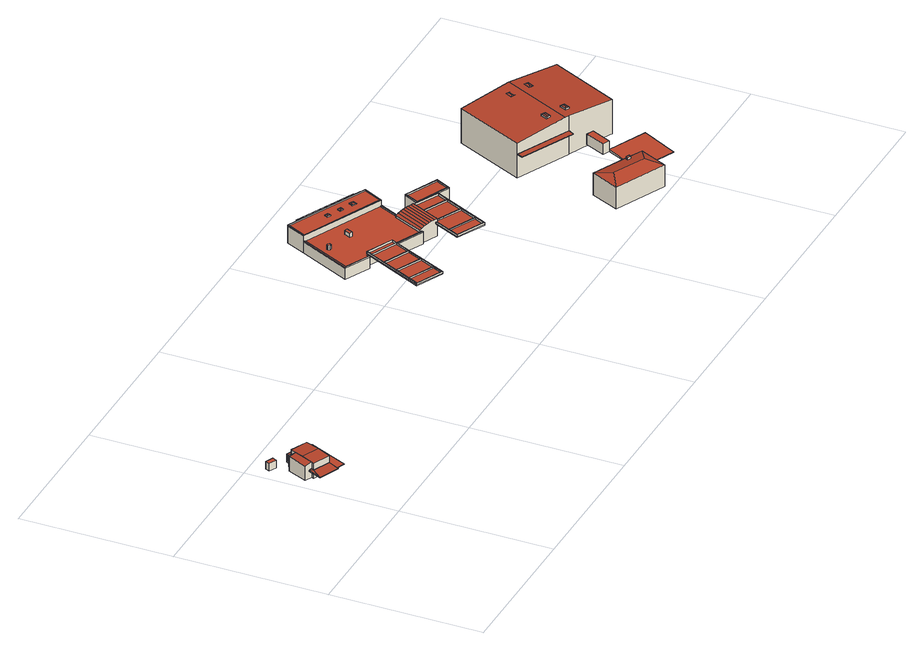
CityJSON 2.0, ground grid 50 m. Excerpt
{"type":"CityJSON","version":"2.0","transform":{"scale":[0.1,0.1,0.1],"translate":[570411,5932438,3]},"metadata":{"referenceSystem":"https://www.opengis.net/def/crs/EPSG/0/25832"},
"CityObjects":{
"building1":{"type":"Building","attributes":{"Grundfläche 2D":"28.739951","Grundhöhe NN":"8.316"},"geometry":[{"type":"Solid","lod":"3","boundaries":[[[[0,1,2,3]],[[4,5,1]],[[5,2,1]],[[1,0,6,7]],[[4,1,7,8]],[[5,4,8,9]],[[2,5,9,10]],[[3,2,10,11]],[[0,3,11,6]],[[10,9,8,7,6,11]]]],"semantics":{"surfaces":[{"type":"RoofSurface"},{"type":"WallSurface"},{"type":"GroundSurface"}],"values":[[0,0,0,1,1,1,1,1,1,2]]}}]},
"building2":{"type":"Building","attributes":{"Grundfläche 2D":"17.794912","Grundhöhe NN":"5.719"},"geometry":[{"type":"Solid","lod":"3","boundaries":[[[[12,13,14,15]],[[13,12,16,17]],[[14,13,17,18]],[[15,14,18,19]],[[12,15,19,16]],[[17,16,19,18]]]],"semantics":{"surfaces":[{"type":"RoofSurface"},{"type":"WallSurface"},{"type":"GroundSurface"}],"values":[[0,1,1,1,1,2]]}}]},
"building3":{"type":"Building","attributes":{"Grundfläche 2D":"4.234575","Grundhöhe NN":"5.377"},"geometry":[{"type":"Solid","lod":"3","boundaries":[[[[20,21,22,23]],[[24,25,23,22]],[[25,26,20,23]],[[26,27,21,20]],[[27,24,22,21]],[[27,26,25,24]]]],"semantics":{"surfaces":[{"type":"RoofSurface"},{"type":"WallSurface"},{"type":"GroundSurface"}],"values":[[0,1,1,1,1,2]]}}]},
"building4":{"type":"Building","attributes":{"Grundfläche 2D":"1.793237","Grundhöhe NN":"5.752"},"geometry":[{"type":"Solid","lod":"3","boundaries":[[[[28,29,30,31]],[[32,33,31,30]],[[33,34,28,31]],[[34,35,29,28]],[[35,32,30,29]],[[35,34,33,32]]]],"semantics":{"surfaces":[{"type":"RoofSurface"},{"type":"WallSurface"},{"type":"GroundSurface"}],"values":[[0,1,1,1,1,2]]}}]},
"building5":{"type":"Building","attributes":{"Grundfläche 2D":"61.555095","Grundhöhe NN":"5.766"},"geometry":[{"type":"Solid","lod":"3","boundaries":[[[[36,37,38,39,40,41]],[[37,42,43,38]],[[44,42,37,36,41,45,34]],[[43,42,44,46]],[[39,38,43,46,47]],[[41,40,39,47,45]],[[44,34,45,47,46]]]],"semantics":{"surfaces":[{"type":"RoofSurface"},{"type":"WallSurface"},{"type":"GroundSurface"}],"values":[[0,0,1,1,1,1,2]]}}]},
"building6":{"type":"Building","attributes":{"Grundfläche 2D":"44.418748","Grundhöhe NN":"8.166"},"geometry":[{"type":"Solid","lod":"3","boundaries":[[[[48,49,50,51,52,53]],[[49,48,54,55]],[[50,49,55,56]],[[51,50,56,57]],[[52,51,57,58]],[[53,52,58,59]],[[48,53,59,54]],[[59,58,57,56,55,54]]]],"semantics":{"surfaces":[{"type":"RoofSurface"},{"type":"WallSurface"},{"type":"GroundSurface"}],"values":[[0,1,1,1,1,1,1,2]]}}]},
"building7":{"type":"Building","attributes":{"Grundfläche 2D":"11.896927","Grundhöhe NN":"5.776"},"geometry":[{"type":"Solid","lod":"3","boundaries":[[[[60,61,62,63]],[[61,60,64,65]],[[62,61,65,66]],[[63,62,66,67]],[[60,63,67,64]],[[65,64,67,66]]]],"semantics":{"surfaces":[{"type":"RoofSurface"},{"type":"WallSurface"},{"type":"GroundSurface"}],"values":[[0,1,1,1,1,2]]}}]},
"building8":{"type":"Building","attributes":{"Grundfläche 2D":"227.235502","Grundhöhe NN":"10.347"},"children":["building8-1","building8-2","building8-3","building8-4","building8-5","building8-6"],"geometry":[{"type":"Solid","lod":"3","boundaries":[[[[68,69,70,71,72]],[[73,69,68,72,74,75]],[[70,69,73,76]],[[71,70,76,77]],[[72,71,77,74]],[[77,76,73,75,74]]]],"semantics":{"surfaces":[{"type":"RoofSurface"},{"type":"WallSurface"},{"type":"GroundSurface"}],"values":[[0,1,1,1,1,2]]}}]},
"building8-1":{"type":"BuildingInstallation","parents":["building8"],"geometry":[{"type":"MultiSurface","lod":"3","boundaries":[[[78,79,80,81]],[[78,81,82,83]],[[80,79,84,85]]],"semantics":{"surfaces":[{"type":"RoofSurface"},{"type":"WallSurface"}],"values":[0,1,1]}}]},
"building8-2":{"type":"BuildingInstallation","parents":["building8"],"geometry":[{"type":"MultiSurface","lod":"3","boundaries":[[[86,87,88,89]],[[89,88,90,91]],[[87,86,92,93]]],"semantics":{"surfaces":[{"type":"RoofSurface"},{"type":"WallSurface"}],"values":[0,1,1]}}]},
"building8-3":{"type":"BuildingInstallation","parents":["building8"],"geometry":[{"type":"MultiSurface","lod":"3","boundaries":[[[94,95,96,97]],[[97,96,98,99]],[[95,94,100,101]]],"semantics":{"surfaces":[{"type":"RoofSurface"},{"type":"WallSurface"}],"values":[0,1,1]}}]},
"building8-4":{"type":"BuildingInstallation","parents":["building8"],"geometry":[{"type":"MultiSurface","lod":"3","boundaries":[[[102,103,104,105]],[[102,105,106,107]],[[104,103,108,109]]],"semantics":{"surfaces":[{"type":"RoofSurface"},{"type":"WallSurface"}],"values":[0,1,1]}}]},
"building8-5":{"type":"BuildingInstallation","parents":["building8"],"geometry":[{"type":"MultiSurface","lod":"3","boundaries":[[[110,111,112,113,114,115,116,117,118]],[[83,98,96,113,112,119,84,79,78]],[[96,95,113]],[[88,87,93,108,103,115,114,113,95,101,90]],[[103,102,115]],[[115,102,107,120]],[[116,115,120,121]],[[72,68,69,110,118,117]],[[69,70,111,110]]],"semantics":{"surfaces":[{"type":"RoofSurface"},{"type":"WallSurface"}],"values":[0,1,1,1,1,1,1,1,1]}}]},
"building8-6":{"type":"BuildingInstallation","parents":["building8"],"geometry":[{"type":"MultiSurface","lod":"3","boundaries":[[[117,116,122,123,124,125,126,112,111,127]],[[121,106,105,116]],[[105,104,116]],[[86,89,91,100,94,123,122,116,104,109,92]],[[94,97,123]],[[81,80,85,128,126,125,124,123,97,99,82]],[[112,126,128,119]],[[70,71,127,111]],[[71,72,117,127]]],"semantics":{"surfaces":[{"type":"RoofSurface"},{"type":"WallSurface"}],"values":[0,1,1,1,1,1,1,1,1]}}]},
"building9":{"type":"Building","attributes":{"Grundfläche 2D":"912.149085","Grundhöhe NN":"5.909"},"children":["building9-1","building9-2","building9-3","building9-4","building9-5","building9-6","building9-7","building9-8","building9-9","building9-10","building9-11"],"geometry":[{"type":"Solid","lod":"3","boundaries":[[[[129,130,131,132,133,134,135,136,137,138,139,140,141,142,143,144,145,146]],[[147,148,149,150,151,152,153,154,155]],[[156,157,158,159,160,161]],[[162,163,164,165]],[[166,167,165,164,168,169,170,171,172,173,174,175]],[[176,163,162,177]],[[178,176,177,179]],[[180,178,179,181]],[[182,180,181,183]],[[184,185,186,182,183,187,188,189]],[[145,144,190,191]],[[146,145,191,192]],[[130,129,146,192,193]],[[131,130,193,194]],[[133,132,131,194,195]],[[134,133,195,196]],[[135,134,196,197]],[[141,140,198,199]],[[197,200,201,170,169,168,164,163,176,178,180,182,186,185,184,137,136,135]],[[171,170,201,202]],[[203,204,205,175,174,173,172,171,202,206]],[[207,208,198,140,139,138,189,188,187,183,181,179,177,162,165,167,166,175,205,209]],[[189,138,137,184]],[[161,160,210,211,153,152,151,150,149,148,212,213,157,156]],[[154,153,211,190,144,214]],[[143,142,141,215,147,155,154,214,144]],[[147,215,141,199,212,148]],[[158,157,213,216]],[[159,158,216,217]],[[160,159,217,210]],[[199,198,208,207,209,205,204,203,206,202,201,200,197,196,195,194,193,192,191,190,211,210,217,216,213,212]]]],"semantics":{"surfaces":[{"type":"RoofSurface"},{"type":"WallSurface"},{"type":"GroundSurface"}],"values":[[0,0,0,0,0,0,0,0,0,0,1,1,1,1,1,1,1,1,1,1,1,1,1,1,1,1,1,1,1,1,2]]}}]},
"building9-1":{"type":"BuildingInstallation","parents":["building9"],"geometry":[{"type":"MultiSurface","lod":"3","boundaries":[[[214,218,219,220,221,222]],[[221,220,129,223]],[[223,143,222,221]],[[222,143,144,214]],[[144,145,218,214]],[[145,146,219,218]],[[146,129,220,219]]],"semantics":{"surfaces":[{"type":"RoofSurface"},{"type":"WallSurface"}],"values":[0,1,1,1,1,1,1]}}]},
"building9-2":{"type":"BuildingInstallation","parents":["building9"],"geometry":[{"type":"MultiSurface","lod":"3","boundaries":[[[224,225,226,227,228,229]],[[228,227,230,231]],[[229,228,231,232]],[[224,229,232,233]],[[225,224,233,234]],[[226,225,234,235]],[[227,226,235,230]]],"semantics":{"surfaces":[{"type":"RoofSurface"},{"type":"WallSurface"}],"values":[0,1,1,1,1,1,1]}}]},
"building9-3":{"type":"BuildingInstallation","parents":["building9"],"geometry":[{"type":"MultiSurface","lod":"3","boundaries":[[[236,237,238,239]],[[239,238,240,241]],[[236,239,241,242]],[[237,236,242,243]],[[238,237,243,240]]],"semantics":{"surfaces":[{"type":"RoofSurface"},{"type":"WallSurface"}],"values":[0,1,1,1,1]}}]},
"building9-4":{"type":"BuildingInstallation","parents":["building9"],"geometry":[{"type":"MultiSurface","lod":"3","boundaries":[[[244,245,246,247,248,249]],[[132,133,246,245]],[[133,134,247,246]],[[134,135,248,247]],[[248,135,136,249]],[[136,250,244,249]],[[245,244,250,132]]],"semantics":{"surfaces":[{"type":"RoofSurface"},{"type":"WallSurface"}],"values":[0,1,1,1,1,1,1]}}]},
"building9-5":{"type":"BuildingInstallation","parents":["building9"],"geometry":[{"type":"MultiSurface","lod":"3","boundaries":[[[251,252,215,253]],[[215,141,142,253]],[[142,139,251,253]],[[251,139,140,252]],[[140,141,215,252]]],"semantics":{"surfaces":[{"type":"RoofSurface"},{"type":"WallSurface"}],"values":[0,1,1,1,1]}}]},
"building9-6":{"type":"BuildingInstallation","parents":["building9"],"geometry":[{"type":"MultiSurface","lod":"3","boundaries":[[[254,255,256]],[[254,257,258,255]],[[259,258,257]],[[259,256,255,258]],[[260,261,254,256]],[[261,262,257,254]],[[262,263,259,257]],[[263,260,256,259]]],"semantics":{"surfaces":[{"type":"RoofSurface"},{"type":"WallSurface"}],"values":[0,0,0,0,1,1,1,1]}}]},
"building9-7":{"type":"BuildingInstallation","parents":["building9"],"geometry":[{"type":"MultiSurface","lod":"3","boundaries":[[[264,265,266,267,268,269,270]],[[267,266,271,272]],[[268,267,272,273]],[[153,154,270,269]],[[154,155,147,265,264,270]]],"semantics":{"surfaces":[{"type":"RoofSurface"},{"type":"WallSurface"}],"values":[0,1,1,1,1]}}]},
"building9-8":{"type":"BuildingInstallation","parents":["building9"],"geometry":[{"type":"MultiSurface","lod":"3","boundaries":[[[274,275,276]],[[276,275,277]],[[278,275,274]],[[279,277,275,278]],[[280,281,274,276]],[[281,282,278,274]],[[282,283,284,277,279,278]],[[284,280,276,277]]],"semantics":{"surfaces":[{"type":"RoofSurface"},{"type":"WallSurface"}],"values":[0,0,0,0,1,1,1,1]}}]},
"building9-9":{"type":"BuildingInstallation","parents":["building9"],"geometry":[{"type":"MultiSurface","lod":"3","boundaries":[[[285,286,287]],[[287,286,288]],[[289,286,285]],[[288,286,289]],[[290,285,287,291]],[[290,292,289,285]],[[293,288,289,292]],[[293,291,287,288]]],"semantics":{"surfaces":[{"type":"RoofSurface"},{"type":"WallSurface"}],"values":[0,0,0,0,1,1,1,1]}}]},
"building9-10":{"type":"BuildingInstallation","parents":["building9"],"geometry":[{"type":"MultiSurface","lod":"3","boundaries":[[[294,295,296,269,268,297,266,265,298,299]],[[273,300,297,268]],[[266,297,300,271]],[[147,148,298,265]],[[148,149,150,151,152,153,269,296,295,294,299,298]]],"semantics":{"surfaces":[{"type":"RoofSurface"},{"type":"WallSurface"}],"values":[0,1,1,1,1]}}]},
"building9-11":{"type":"BuildingInstallation","parents":["building9"],"geometry":[{"type":"MultiSurface","lod":"3","boundaries":[[[301,302,303,304,305,306,307,308]],[[161,305,304,160]],[[161,309,306,305]],[[307,306,309,310]],[[310,156,308,307]],[[157,301,308,156]],[[157,158,302,301]],[[303,302,158,159]],[[159,160,304,303]]],"semantics":{"surfaces":[{"type":"RoofSurface"},{"type":"WallSurface"}],"values":[0,1,1,1,1,1,1,1,1]}}]},
"building10":{"type":"Building","attributes":{"Grundfläche 2D":"216.751087","Grundhöhe NN":"10.272"},"children":["building10-1","building10-2","building10-3","building10-4"],"geometry":[{"type":"Solid","lod":"3","boundaries":[[[[311,312,313,314,315,316,317,318,319,320,321,322,323,324]],[[315,314,313,325,326]],[[316,315,326,327]],[[317,316,327,328]],[[318,317,328,329]],[[319,318,329,330]],[[320,319,330,331]],[[332,322,321,320,331,333]],[[334,335,336,325,313,312,311,324,323,322,332,337]],[[326,325,336,335,334,337,332,333,331,330,329,328,327]]]],"semantics":{"surfaces":[{"type":"RoofSurface"},{"type":"WallSurface"},{"type":"GroundSurface"}],"values":[[0,1,1,1,1,1,1,1,1,2]]}}]},
"building10-1":{"type":"BuildingInstallation","parents":["building10"],"geometry":[{"type":"MultiSurface","lod":"3","boundaries":[[[338,339,340,341]],[[342,311,341,340]],[[311,312,338,341]],[[312,343,339,338]]],"semantics":{"surfaces":[{"type":"RoofSurface"},{"type":"WallSurface"}],"values":[0,1,1,1]}}]},
"building10-2":{"type":"BuildingInstallation","parents":["building10"],"geometry":[{"type":"MultiSurface","lod":"3","boundaries":[[[344,345,346,347,348,349,350,351,352,353,354,355,356,357,358,359,360,361]],[[320,321,348,347]],[[321,362,349,348]],[[350,349,362,363]],[[364,365,366,367,342,340,339,343,368,369,370,371,372,355,354,353,352,351,350,363]],[[356,355,372,373]],[[374,375,376,377,314,359,358,357,356,373]],[[314,315,360,359]],[[315,316,361,360]],[[316,317,344,361]],[[317,318,345,344]],[[319,346,345,318]],[[319,320,347,346]]],"semantics":{"surfaces":[{"type":"RoofSurface"},{"type":"WallSurface"}],"values":[0,1,1,1,1,1,1,1,1,1,1,1,1]}}]},
"building10-3":{"type":"BuildingInstallation","parents":["building10"],"geometry":[{"type":"MultiSurface","lod":"3","boundaries":[[[370,369,376,375]],[[370,375,374,371]],[[376,369,368,377]]],"semantics":{"surfaces":[{"type":"RoofSurface"},{"type":"WallSurface"}],"values":[0,1,1]}}]},
"building10-4":{"type":"BuildingInstallation","parents":["building10"],"geometry":[{"type":"MultiSurface","lod":"3","boundaries":[[[366,365,378,379]],[[323,324,379,378]],[[324,367,366,379]],[[378,365,364,323]]],"semantics":{"surfaces":[{"type":"RoofSurface"},{"type":"WallSurface"}],"values":[0,1,1,1]}}]},
"building11":{"type":"Building","attributes":{"Grundfläche 2D":"68.010029","Grundhöhe NN":"5.918"},"children":["building11-1","building11-2"],"geometry":[{"type":"Solid","lod":"3","boundaries":[[[[380,381,382,383]],[[384,385,383,382]],[[385,386,380,383]],[[386,387,381,380]],[[387,384,382,381]],[[387,386,385,384]]]],"semantics":{"surfaces":[{"type":"RoofSurface"},{"type":"WallSurface"},{"type":"GroundSurface"}],"values":[[0,1,1,1,1,2]]}}]},
"building11-1":{"type":"BuildingInstallation","parents":["building11"],"geometry":[{"type":"MultiSurface","lod":"3","boundaries":[[[388,389,390,391,392,393]],[[380,381,392,391]],[[381,382,393,392]],[[389,388,394,395]],[[395,396,390,389]]],"semantics":{"surfaces":[{"type":"RoofSurface"},{"type":"WallSurface"}],"values":[0,1,1,1,1]}}]},
"building11-2":{"type":"BuildingInstallation","parents":["building11"],"geometry":[{"type":"MultiSurface","lod":"3","boundaries":[[[393,397,391,390,398,388]],[[398,390,396,399]],[[399,394,388,398]],[[382,383,397,393]],[[383,380,391,397]]],"semantics":{"surfaces":[{"type":"RoofSurface"},{"type":"WallSurface"}],"values":[0,1,1,1,1]}}]},
"building12":{"type":"Building","attributes":{"Grundfläche 2D":"193.259043","Grundhöhe NN":"5.343"},"children":["building12-1"],"geometry":[{"type":"Solid","lod":"3","boundaries":[[[[400,401,402,403]],[[401,404,405,406,402]],[[407,406,405]],[[407,403,402,406]],[[405,404,401,408,409]],[[407,405,409,410]],[[403,407,410,411]],[[412,408,401,400,403,411]],[[410,409,408,412,411]]]],"semantics":{"surfaces":[{"type":"RoofSurface"},{"type":"WallSurface"},{"type":"GroundSurface"}],"values":[[0,0,0,0,1,1,1,1,2]]}}]},
"building12-1":{"type":"BuildingInstallation","parents":["building12"],"geometry":[{"type":"MultiSurface","lod":"3","boundaries":[[[413,414,415,416,417]],[[418,419,413,417]],[[415,414,413,419,420,421]],[[421,422,416,415]],[[418,417,416,422]]],"semantics":{"surfaces":[{"type":"RoofSurface"},{"type":"WallSurface"}],"values":[0,1,1,1,1]}}]},
"building13":{"type":"Building","attributes":{"Grundfläche 2D":"38.718003","Grundhöhe NN":"11.292"},"geometry":[{"type":"Solid","lod":"3","boundaries":[[[[423,424,425,426,427,428]],[[428,427,429,430]],[[423,428,430,431]],[[425,424,423,431,432]],[[427,426,425,432,429]],[[430,429,432,431]]]],"semantics":{"surfaces":[{"type":"RoofSurface"},{"type":"WallSurface"},{"type":"GroundSurface"}],"values":[[0,1,1,1,1,2]]}}]},
"building14":{"type":"Building","attributes":{"Grundfläche 2D":"182.657498","Grundhöhe NN":"10.205"},"geometry":[{"type":"Solid","lod":"3","boundaries":[[[[433,434,435,436,437]],[[438,439,440,441,442,443,444,445]],[[434,445,446,447,435]],[[436,435,447,448]],[[437,436,448,449]],[[434,433,437,449,450,438,445]],[[439,438,450,451]],[[440,439,451,452]],[[441,440,452,453]],[[442,441,453,454]],[[443,442,454,455]],[[446,445,444,443,455,456]],[[448,447,446,456,455,454,453,452,451,450,449]]]],"semantics":{"surfaces":[{"type":"RoofSurface"},{"type":"WallSurface"},{"type":"GroundSurface"}],"values":[[0,0,1,1,1,1,1,1,1,1,1,1,2]]}}]},
"building15":{"type":"Building","attributes":{"Grundfläche 2D":"932.123551","Grundhöhe NN":"3.347"},"children":["building15-1","building15-2","building15-3","building15-4"],"geometry":[{"type":"Solid","lod":"3","boundaries":[[[[457,458,459,460]],[[459,458,461,462,463,464,465]],[[461,458,457,466,467]],[[462,461,467,468]],[[469,464,463,462,468,470]],[[465,464,469,471]],[[460,459,465,471,472]],[[457,460,472,466]],[[472,471,469,470,468,467,466]]]],"semantics":{"surfaces":[{"type":"RoofSurface"},{"type":"WallSurface"},{"type":"GroundSurface"}],"values":[[0,0,1,1,1,1,1,1,2]]}}]},
"building15-1":{"type":"BuildingInstallation","parents":["building15"],"geometry":[{"type":"MultiSurface","lod":"3","boundaries":[[[473,474,475]],[[476,475,474,477]],[[473,478,477,474]],[[476,477,478]],[[479,480,473,475]],[[480,481,478,473]],[[481,482,476,478]],[[482,479,475,476]]],"semantics":{"surfaces":[{"type":"RoofSurface"},{"type":"WallSurface"}],"values":[0,0,0,0,1,1,1,1]}}]},
"building15-2":{"type":"BuildingInstallation","parents":["building15"],"geometry":[{"type":"MultiSurface","lod":"3","boundaries":[[[483,484,485,486]],[[483,486,487]],[[488,485,484]],[[488,487,486,485]],[[489,490,484,483]],[[490,491,488,484]],[[491,492,487,488]],[[492,489,483,487]]],"semantics":{"surfaces":[{"type":"RoofSurface"},{"type":"WallSurface"}],"values":[0,0,0,0,1,1,1,1]}}]},
"building15-3":{"type":"BuildingInstallation","parents":["building15"],"geometry":[{"type":"MultiSurface","lod":"3","boundaries":[[[493,494,495,496]],[[497,496,495,498]],[[494,499,498,495]],[[497,498,499]],[[500,501,502,494,493,496]],[[502,503,499,494]],[[503,504,497,499]],[[504,500,496,497]]],"semantics":{"surfaces":[{"type":"RoofSurface"},{"type":"WallSurface"}],"values":[0,0,0,0,1,1,1,1]}}]},
"building15-4":{"type":"BuildingInstallation","parents":["building15"],"geometry":[{"type":"MultiSurface","lod":"3","boundaries":[[[505,506,507,508]],[[505,508,509]],[[510,507,506]],[[510,509,508,507]],[[511,512,506,505]],[[512,510,506]],[[511,505,509]]],"semantics":{"surfaces":[{"type":"RoofSurface"},{"type":"WallSurface"}],"values":[0,0,0,0,1,1,1]}}]}
},
"vertices":[
[81,260,58],[25,285,58],[0,253,55],[66,225,55],[29,294,58],[20,298,58],[81,260,53],[25,285,53],[29,294,53],[20,298,53],[0,253,53],[66,225,53],
[57,358,81],[34,369,77],[6,304,77],[29,294,81],[57,358,27],[34,369,27],[6,304,27],[29,294,27],
[21,438,50],[15,424,50],[39,412,50],[46,427,50],[39,412,24],[46,427,24],[21,438,24],[15,424,24],
[64,375,68],[54,379,68],[49,362,79],[57,358,79],[49,362,28],[57,358,28],[64,375,28],[54,379,28],
[64,375,81],[45,330,84],[101,305,84],[121,352,81],[66,376,81],[65,376,81],[25,285,81],[81,260,81],[25,285,28],[65,376,28],[81,260,28],[121,352,28],
[69,231,54],[97,219,54],[155,350,54],[125,363,54],[120,352,54],[121,352,54],[69,231,52],[97,219,52],[155,350,52],[125,363,52],[120,352,52],[121,352,52],
[66,376,59],[120,352,59],[128,370,57],[74,394,57],[66,376,28],[120,352,28],[128,370,28],[74,394,28],
[1134,373,75],[1135,373,75],[1231,580,75],[1141,621,75],[1044,416,75],[1135,373,73],[1044,416,73],[1134,373,73],[1231,580,73],[1141,621,73],
[1221,562,80],[1222,563,80],[1135,604,80],[1134,602,80],[1134,602,75],[1221,562,75],[1222,563,75],[1135,604,75],
[1087,501,80],[1173,460,80],[1174,462,80],[1087,503,80],[1174,462,75],[1087,503,75],[1087,501,75],[1173,460,75],
[1110,551,80],[1197,511,80],[1198,513,80],[1111,553,80],[1198,513,75],[1111,553,75],[1110,551,75],[1197,511,75],
[1149,409,80],[1150,411,80],[1063,452,80],[1062,450,80],[1062,450,75],[1149,409,75],[1150,411,75],[1063,452,75],
[1135,373,81],[1231,580,81],[1229,579,81],[1174,462,81],[1173,460,81],[1134,376,81],[1047,416,81],[1044,416,81],[1134,373,81],[1229,579,75],[1134,376,75],[1047,416,75],
[1087,501,81],[1087,503,81],[1134,602,81],[1135,604,81],[1142,619,81],[1141,621,81],[1142,619,75],
[1136,612,68],[1141,621,68],[1231,580,68],[1227,571,68],[1225,568,68],[1323,522,68],[1325,527,68],[1322,528,68],[1318,530,68],[1364,629,68],[1368,627,68],[1371,626,68],[1402,694,68],[1399,696,68],[1134,819,68],[1131,820,68],[1050,649,68],[1135,609,68],[1402,694,89],[1433,759,89],[1418,766,89],[1416,767,89],[1219,859,89],[1218,860,89],[1162,886,89],[1131,820,89],[1134,819,89],[1416,767,63],[1418,766,63],[1432,798,63],[1232,891,63],[1218,860,63],[1219,859,63],[1407,609,89],[1361,510,89],[1370,506,89],[1415,605,89],[1421,602,89],[1419,603,89],[1373,504,89],[1375,504,89],[1379,502,89],[1382,509,89],[1383,510,89],[1409,566,89],[1410,568,89],[1425,601,89],[1352,514,88],[1398,613,88],[1343,518,86],[1389,617,86],[1334,522,84],[1380,621,84],[1326,526,80],[1372,625,80],[1318,530,76],[1322,528,78],[1325,527,80],[1371,626,80],[1368,627,78],[1364,629,76],[1131,820,29],[1050,649,29],[1135,609,29],[1141,621,29],[1231,580,29],[1225,568,29],[1323,522,29],[1325,527,29],[1371,626,29],[1402,694,29],[1326,526,29],[1379,502,29],[1382,509,29],[1409,566,29],[1410,568,29],[1425,601,29],[1383,510,29],[1419,603,29],[1415,605,29],[1421,602,29],[1218,860,29],[1162,886,29],[1433,759,29],[1418,766,29],[1131,820,72],[1402,694,72],[1432,798,29],[1232,891,29],
[1050,649,72],[1135,609,72],[1136,612,72],[1055,651,72],[1134,819,72],[1055,651,68],
[1129,731,84],[1132,737,84],[1128,742,84],[1122,742,84],[1120,736,84],[1123,731,84],[1122,742,68],[1120,736,68],[1123,731,68],[1129,731,68],[1132,737,68],[1128,742,68],
[1218,703,83],[1228,725,82],[1219,728,82],[1209,707,83],[1219,728,68],[1209,707,68],[1218,703,68],[1228,725,68],
[1322,527,72],[1227,571,72],[1225,568,72],[1323,522,72],[1325,527,72],[1322,528,72],[1322,527,68],
[1368,627,72],[1371,626,72],[1399,696,72],
[1339,758,92],[1346,763,94],[1345,771,92],[1353,751,92],[1351,761,94],[1359,765,92],[1345,771,89],[1339,758,89],[1353,751,89],[1359,765,89],
[1134,819,91],[1402,694,91],[1401,697,91],[1134,821,91],[1163,883,92],[1162,886,92],[1131,820,91],[1401,697,89],[1134,821,89],[1163,883,89],
[1252,799,92],[1260,803,93],[1257,810,92],[1268,805,92],[1263,794,92],[1266,800,92],[1257,810,89],[1252,799,89],[1263,794,89],[1266,800,89],[1268,805,89],
[1296,778,92],[1305,782,93],[1302,789,92],[1313,784,92],[1308,773,92],[1296,778,89],[1302,789,89],[1308,773,89],[1313,784,89],
[1416,767,92],[1219,859,92],[1218,860,92],[1430,758,92],[1433,759,92],[1418,766,92],[1430,758,89],
[1418,766,67],[1432,798,67],[1232,891,67],[1218,860,67],[1219,859,67],[1233,889,67],[1430,797,67],[1416,767,67],[1233,889,63],[1430,797,63],
[1383,510,75],[1382,509,75],[1379,502,75],[1375,504,75],[1373,504,75],[1332,417,75],[1427,371,75],[1517,562,75],[1422,608,75],[1419,603,75],[1421,602,75],[1425,601,75],[1410,568,75],[1409,566,75],[1379,502,73],[1373,504,73],[1332,417,73],[1427,371,73],[1517,562,73],[1422,608,73],[1419,603,73],[1425,601,73],[1421,602,73],[1409,566,73],[1383,510,73],[1382,509,73],[1410,568,73],
[1382,509,80],[1470,466,80],[1471,468,80],[1383,510,80],[1471,468,75],[1470,466,75],
[1427,371,82],[1517,562,82],[1422,608,82],[1419,603,82],[1421,602,82],[1423,606,82],[1515,561,82],[1498,526,82],[1497,524,82],[1471,468,82],[1470,466,82],[1426,373,82],[1334,417,82],[1351,452,82],[1352,454,82],[1375,504,82],[1373,504,82],[1332,417,82],[1423,606,75],[1515,561,75],[1498,526,75],[1498,526,80],[1497,524,80],[1497,524,75],[1444,410,75],[1444,410,80],[1443,408,80],[1443,408,75],[1426,373,75],[1334,417,75],[1351,452,75],[1351,452,80],[1352,454,80],[1352,454,75],
[1410,568,80],[1409,566,80],
[1574,552,68],[1597,601,68],[1484,654,68],[1461,604,68],[1484,654,29],[1461,604,29],[1574,552,29],[1597,601,29],
[1485,650,72],[1593,600,72],[1573,556,72],[1574,552,72],[1597,601,72],[1484,654,72],[1485,650,68],[1593,600,68],[1573,556,68],
[1461,604,72],[1465,606,72],[1465,606,68],
[1936,67,99],[1951,101,99],[1899,69,112],[1909,9,99],[1891,130,99],[1781,182,99],[1790,119,112],[1738,88,99],[1951,101,23],[1781,182,23],[1738,88,23],[1909,9,23],[1936,67,23],
[1884,116,110],[1893,112,110],[1894,111,110],[1898,119,110],[1888,124,110],[1888,124,100],[1884,116,103],[1893,112,103],[1894,111,103],[1898,119,100],
[1972,333,85],[1979,348,86],[1980,351,86],[1967,357,86],[1802,435,86],[1794,417,85],[1802,435,83],[1794,417,83],[1972,333,83],[1980,351,83],
[1946,205,108],[1947,205,108],[1978,271,108],[1955,281,108],[1925,215,108],[1946,205,79],[1907,121,76],[1951,101,76],[1936,67,74],[2019,29,74],[2074,146,79],[2071,148,79],[1947,205,79],[1947,205,72],[1978,271,72],[1955,281,72],[1925,215,72],[1946,205,72],[1907,121,72],[1951,101,72],[1936,67,72],[2019,29,72],[2074,146,72],[2071,148,72],
[1801,436,123],[1967,357,139],[2074,587,139],[1908,665,123],[1980,351,137],[1981,353,137],[2133,283,123],[2136,282,123],[2242,509,123],[1801,436,3],[1980,351,3],[1981,353,3],[2136,282,3],[2133,283,3],[2242,509,3],[1908,665,3],
[2021,368,140],[2017,377,142],[2008,374,141],[2017,395,141],[2022,387,142],[2031,389,140],[2008,374,136],[2021,368,135],[2031,389,135],[2017,395,136],
[1951,426,141],[1941,405,141],[1950,408,142],[1955,418,142],[1964,420,141],[1954,399,141],[1951,426,135],[1941,405,135],[1954,399,136],[1964,420,136],
[2083,518,137],[2089,515,136],[2085,524,138],[2075,521,137],[2085,542,137],[2090,534,138],[2099,536,136],[2075,521,136],[2083,518,135],[2089,515,135],[2099,536,135],[2085,542,136],
[2018,570,136],[2008,549,136],[2017,552,137],[2022,562,137],[2031,564,136],[2021,543,136],[2018,570,135],[2008,549,135]
]}
